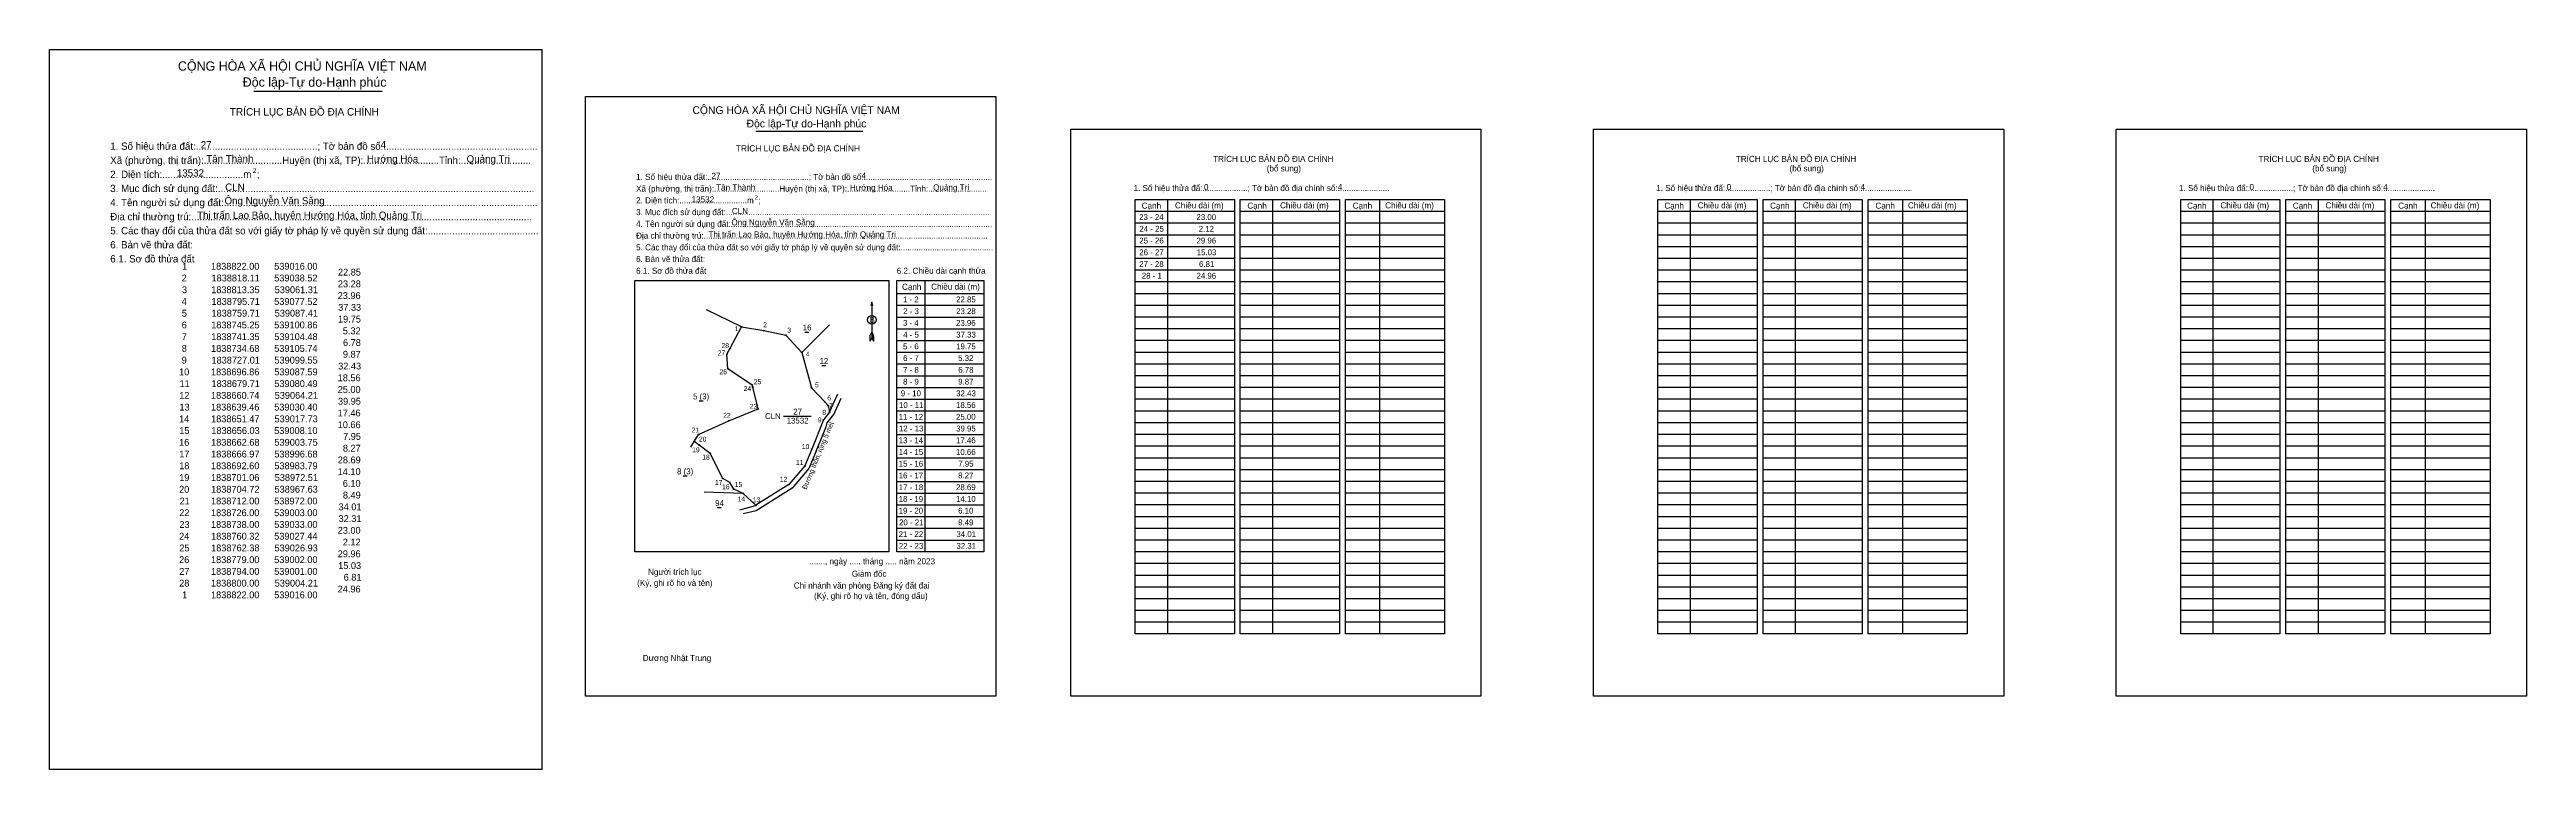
# Model space of a CAD drawing. Extents: x 538309 to 540840, y 1838369 to 1839106.
import ezdxf

# ---------------------------------------------------------------- set-up
doc = ezdxf.new("R2010")
doc.units = 0
for name, color, linetype in [('Level 1', 7, 'Continuous'), ('Level 10', 7, 'Continuous'), ('Level 11', 7, 'Continuous'), ('Level 13', 7, 'Continuous'), ('Level 2', 7, 'Continuous'), ('Level 23', 7, 'Continuous'), ('Level 27', 7, 'Continuous'), ('Level 36', 7, 'Continuous'), ('Level 52', 7, 'Continuous'), ('Level 53', 7, 'Continuous'), ('Level 6', 7, 'Continuous'), ('Level 63', 7, 'Continuous'), ('Level 9', 7, 'Continuous')]:
    doc.layers.add(name, color=color, linetype=linetype)

msp = doc.modelspace()

# ---------------------------------------------------------------- linework, layer by layer
at = {"layer": 'Level 1'}
for p, q in [((538308.6, 1839105.5), (538308.6, 1839105.5)), ((538856.4, 1839057.6), (538856.4, 1839057.6)), ((539352.4, 1839024.2), (539352.4, 1839024.2)), ((539418.2, 1838940.2), (539519.6, 1838940.2)), ((539451.2, 1838952.2), (539451.2, 1838508.2)), ((539525.7, 1838940.2), (539627.1, 1838940.2)), ((539558.7, 1838952.2), (539558.7, 1838508.2)), ((539633.1, 1838940.2), (539734.5, 1838940.2)), ((539668.1, 1838952.2), (539668.1, 1838508.2)), ((539952.6, 1838940.2), (540054, 1838940.2)), ((539985.6, 1838952.2), (539985.6, 1838508.2)), ((540060, 1838940.2), (540161.4, 1838940.2)), ((540093, 1838952.2), (540093, 1838508.2)), ((540167.4, 1838940.2), (540268.8, 1838940.2)), ((540202.4, 1838952.2), (540202.4, 1838508.2)), ((540486.9, 1838940.2), (540588.3, 1838940.2)), ((540519.9, 1838952.2), (540519.9, 1838508.2)), ((540594.3, 1838940.2), (540695.7, 1838940.2)), ((540627.3, 1838952.2), (540627.3, 1838508.2)), ((540701.7, 1838940.2), (540803.1, 1838940.2)), ((540736.7, 1838952.2), (540736.7, 1838508.2)), ((539418.2, 1838928.2), (539519.6, 1838928.2)), ((539418.2, 1838916.2), (539519.6, 1838916.2)), ((539525.7, 1838928.2), (539627.1, 1838928.2)), ((539525.7, 1838916.2), (539627.1, 1838916.2)), ((539633.1, 1838928.2), (539734.5, 1838928.2)), ((539633.1, 1838916.2), (539734.5, 1838916.2)), ((539952.6, 1838928.2), (540054, 1838928.2)), ((539952.6, 1838916.2), (540054, 1838916.2)), ((540060, 1838928.2), (540161.4, 1838928.2)), ((540060, 1838916.2), (540161.4, 1838916.2)), ((540167.4, 1838928.2), (540268.8, 1838928.2)), ((540167.4, 1838916.2), (540268.8, 1838916.2)), ((540486.9, 1838928.2), (540588.3, 1838928.2)), ((540486.9, 1838916.2), (540588.3, 1838916.2)), ((540594.3, 1838928.2), (540695.7, 1838928.2)), ((540594.3, 1838916.2), (540695.7, 1838916.2)), ((540701.7, 1838928.2), (540803.1, 1838928.2)), ((540701.7, 1838916.2), (540803.1, 1838916.2)), ((539418.2, 1838904.2), (539519.6, 1838904.2)), ((539418.2, 1838892.2), (539519.6, 1838892.2)), ((539418.2, 1838880.2), (539519.6, 1838880.2)), ((539525.7, 1838904.2), (539627.1, 1838904.2)), ((539525.7, 1838892.2), (539627.1, 1838892.2)), ((539525.7, 1838880.2), (539627.1, 1838880.2)), ((539633.1, 1838904.2), (539734.5, 1838904.2)), ((539633.1, 1838892.2), (539734.5, 1838892.2)), ((539633.1, 1838880.2), (539734.5, 1838880.2)), ((539952.6, 1838904.2), (540054, 1838904.2)), ((539952.6, 1838892.2), (540054, 1838892.2)), ((539952.6, 1838880.2), (540054, 1838880.2)), ((540060, 1838904.2), (540161.4, 1838904.2)), ((540060, 1838892.2), (540161.4, 1838892.2)), ((540060, 1838880.2), (540161.4, 1838880.2)), ((540167.4, 1838904.2), (540268.8, 1838904.2)), ((540167.4, 1838892.2), (540268.8, 1838892.2)), ((540167.4, 1838880.2), (540268.8, 1838880.2)), ((540486.9, 1838904.2), (540588.3, 1838904.2)), ((540486.9, 1838892.2), (540588.3, 1838892.2)), ((540486.9, 1838880.2), (540588.3, 1838880.2)), ((540594.3, 1838904.2), (540695.7, 1838904.2)), ((540594.3, 1838892.2), (540695.7, 1838892.2)), ((540594.3, 1838880.2), (540695.7, 1838880.2)), ((540701.7, 1838904.2), (540803.1, 1838904.2)), ((540701.7, 1838892.2), (540803.1, 1838892.2)), ((540701.7, 1838880.2), (540803.1, 1838880.2)), ((538906.9, 1838869.4), (538906.9, 1838869.4)), ((539174.5, 1838856), (539263.5, 1838856)), ((539203.3, 1838869.4), (539203.3, 1838592)), ((539418.2, 1838868.2), (539519.6, 1838868.2)), ((539418.2, 1838856.2), (539519.6, 1838856.2)), ((539525.7, 1838868.2), (539627.1, 1838868.2)), ((539525.7, 1838856.2), (539627.1, 1838856.2)), ((539633.1, 1838868.2), (539734.5, 1838868.2)), ((539633.1, 1838856.2), (539734.5, 1838856.2)), ((539952.6, 1838868.2), (540054, 1838868.2)), ((539952.6, 1838856.2), (540054, 1838856.2)), ((540060, 1838868.2), (540161.4, 1838868.2)), ((540060, 1838856.2), (540161.4, 1838856.2)), ((540167.4, 1838868.2), (540268.8, 1838868.2)), ((540167.4, 1838856.2), (540268.8, 1838856.2)), ((540486.9, 1838868.2), (540588.3, 1838868.2)), ((540486.9, 1838856.2), (540588.3, 1838856.2)), ((540594.3, 1838868.2), (540695.7, 1838868.2)), ((540594.3, 1838856.2), (540695.7, 1838856.2)), ((540701.7, 1838868.2), (540803.1, 1838868.2)), ((540701.7, 1838856.2), (540803.1, 1838856.2)), ((539149, 1838847.3), (539149, 1838811)), ((539174.5, 1838844), (539263.5, 1838844)), ((539174.5, 1838832), (539263.5, 1838832)), ((539418.2, 1838844.2), (539519.6, 1838844.2)), ((539418.2, 1838832.2), (539519.6, 1838832.2)), ((539525.7, 1838844.2), (539627.1, 1838844.2)), ((539525.7, 1838832.2), (539627.1, 1838832.2)), ((539633.1, 1838844.2), (539734.5, 1838844.2)), ((539633.1, 1838832.2), (539734.5, 1838832.2)), ((539952.6, 1838844.2), (540054, 1838844.2)), ((539952.6, 1838832.2), (540054, 1838832.2)), ((540060, 1838844.2), (540161.4, 1838844.2)), ((540060, 1838832.2), (540161.4, 1838832.2)), ((540167.4, 1838844.2), (540268.8, 1838844.2)), ((540167.4, 1838832.2), (540268.8, 1838832.2)), ((540486.9, 1838844.2), (540588.3, 1838844.2)), ((540486.9, 1838832.2), (540588.3, 1838832.2)), ((540594.3, 1838844.2), (540695.7, 1838844.2)), ((540594.3, 1838832.2), (540695.7, 1838832.2)), ((540701.7, 1838844.2), (540803.1, 1838844.2)), ((540701.7, 1838832.2), (540803.1, 1838832.2)), ((539147.4, 1838807.3), (539147.5, 1838813.3)), ((539149, 1838811), (539147.4, 1838807.3)), ((539149, 1838817), (539147.5, 1838813.3)), ((539149, 1838817), (539150.5, 1838813.3)), ((539149, 1838816.5), (539150.5, 1838812.8)), ((539149, 1838816), (539150.5, 1838812.3)), ((539149, 1838815.5), (539150.6, 1838811.7)), ((539149, 1838814.9), (539150.6, 1838811.2)), ((539149, 1838814.4), (539150.6, 1838810.6)), ((539149, 1838813.9), (539150.6, 1838810.1)), ((539149, 1838813.4), (539150.6, 1838809.6)), ((539149, 1838812.8), (539150.6, 1838809)), ((539149, 1838812.3), (539150.6, 1838808.5)), ((539149, 1838811.8), (539150.6, 1838808)), ((539149, 1838811), (539150.6, 1838807.3)), ((539150.6, 1838807.3), (539150.5, 1838813.3)), ((539174.5, 1838820), (539263.5, 1838820)), ((539174.5, 1838808), (539263.5, 1838808)), ((539418.2, 1838820.2), (539519.6, 1838820.2)), ((539418.2, 1838808.2), (539519.6, 1838808.2)), ((539525.7, 1838820.2), (539627.1, 1838820.2)), ((539525.7, 1838808.2), (539627.1, 1838808.2)), ((539633.1, 1838820.2), (539734.5, 1838820.2)), ((539633.1, 1838808.2), (539734.5, 1838808.2)), ((539952.6, 1838820.2), (540054, 1838820.2)), ((539952.6, 1838808.2), (540054, 1838808.2)), ((540060, 1838820.2), (540161.4, 1838820.2)), ((540060, 1838808.2), (540161.4, 1838808.2)), ((540167.4, 1838820.2), (540268.8, 1838820.2)), ((540167.4, 1838808.2), (540268.8, 1838808.2)), ((540486.9, 1838820.2), (540588.3, 1838820.2)), ((540486.9, 1838808.2), (540588.3, 1838808.2)), ((540594.3, 1838820.2), (540695.7, 1838820.2)), ((540594.3, 1838808.2), (540695.7, 1838808.2)), ((540701.7, 1838820.2), (540803.1, 1838820.2)), ((540701.7, 1838808.2), (540803.1, 1838808.2)), ((539174.5, 1838796), (539263.5, 1838796)), ((539174.5, 1838784), (539263.5, 1838784)), ((539418.2, 1838796.2), (539519.6, 1838796.2)), ((539418.2, 1838784.2), (539519.6, 1838784.2)), ((539525.7, 1838796.2), (539627.1, 1838796.2)), ((539525.7, 1838784.2), (539627.1, 1838784.2)), ((539633.1, 1838796.2), (539734.5, 1838796.2)), ((539633.1, 1838784.2), (539734.5, 1838784.2)), ((539952.6, 1838796.2), (540054, 1838796.2)), ((539952.6, 1838784.2), (540054, 1838784.2)), ((540060, 1838796.2), (540161.4, 1838796.2)), ((540060, 1838784.2), (540161.4, 1838784.2)), ((540167.4, 1838796.2), (540268.8, 1838796.2)), ((540167.4, 1838784.2), (540268.8, 1838784.2)), ((540486.9, 1838796.2), (540588.3, 1838796.2)), ((540486.9, 1838784.2), (540588.3, 1838784.2)), ((540594.3, 1838796.2), (540695.7, 1838796.2)), ((540594.3, 1838784.2), (540695.7, 1838784.2)), ((540701.7, 1838796.2), (540803.1, 1838796.2)), ((540701.7, 1838784.2), (540803.1, 1838784.2)), ((539174.5, 1838772), (539263.5, 1838772)), ((539174.5, 1838760), (539263.5, 1838760)), ((539418.2, 1838772.2), (539519.6, 1838772.2)), ((539418.2, 1838760.2), (539519.6, 1838760.2)), ((539525.7, 1838772.2), (539627.1, 1838772.2)), ((539525.7, 1838760.2), (539627.1, 1838760.2)), ((539633.1, 1838772.2), (539734.5, 1838772.2)), ((539633.1, 1838760.2), (539734.5, 1838760.2)), ((539952.6, 1838772.2), (540054, 1838772.2)), ((539952.6, 1838760.2), (540054, 1838760.2)), ((540060, 1838772.2), (540161.4, 1838772.2)), ((540060, 1838760.2), (540161.4, 1838760.2)), ((540167.4, 1838772.2), (540268.8, 1838772.2)), ((540167.4, 1838760.2), (540268.8, 1838760.2)), ((540486.9, 1838772.2), (540588.3, 1838772.2)), ((540486.9, 1838760.2), (540588.3, 1838760.2)), ((540594.3, 1838772.2), (540695.7, 1838772.2)), ((540594.3, 1838760.2), (540695.7, 1838760.2)), ((540701.7, 1838772.2), (540803.1, 1838772.2)), ((540701.7, 1838760.2), (540803.1, 1838760.2)), ((539174.5, 1838748), (539263.5, 1838748)), ((539174.5, 1838736), (539263.5, 1838736)), ((539418.2, 1838748.2), (539519.6, 1838748.2)), ((539418.2, 1838736.2), (539519.6, 1838736.2)), ((539525.7, 1838748.2), (539627.1, 1838748.2)), ((539525.7, 1838736.2), (539627.1, 1838736.2)), ((539633.1, 1838748.2), (539734.5, 1838748.2)), ((539633.1, 1838736.2), (539734.5, 1838736.2)), ((539952.6, 1838748.2), (540054, 1838748.2)), ((539952.6, 1838736.2), (540054, 1838736.2)), ((540060, 1838748.2), (540161.4, 1838748.2)), ((540060, 1838736.2), (540161.4, 1838736.2)), ((540167.4, 1838748.2), (540268.8, 1838748.2)), ((540167.4, 1838736.2), (540268.8, 1838736.2)), ((540486.9, 1838748.2), (540588.3, 1838748.2)), ((540486.9, 1838736.2), (540588.3, 1838736.2)), ((540594.3, 1838748.2), (540695.7, 1838748.2)), ((540594.3, 1838736.2), (540695.7, 1838736.2)), ((540701.7, 1838748.2), (540803.1, 1838748.2)), ((540701.7, 1838736.2), (540803.1, 1838736.2)), ((539174.5, 1838724), (539263.5, 1838724)), ((539174.5, 1838712), (539263.5, 1838712)), ((539418.2, 1838724.2), (539519.6, 1838724.2)), ((539418.2, 1838712.2), (539519.6, 1838712.2)), ((539525.7, 1838724.2), (539627.1, 1838724.2)), ((539525.7, 1838712.2), (539627.1, 1838712.2)), ((539633.1, 1838724.2), (539734.5, 1838724.2)), ((539633.1, 1838712.2), (539734.5, 1838712.2)), ((539952.6, 1838724.2), (540054, 1838724.2)), ((539952.6, 1838712.2), (540054, 1838712.2)), ((540060, 1838724.2), (540161.4, 1838724.2)), ((540060, 1838712.2), (540161.4, 1838712.2)), ((540167.4, 1838724.2), (540268.8, 1838724.2)), ((540167.4, 1838712.2), (540268.8, 1838712.2)), ((540486.9, 1838724.2), (540588.3, 1838724.2)), ((540486.9, 1838712.2), (540588.3, 1838712.2)), ((540594.3, 1838724.2), (540695.7, 1838724.2)), ((540594.3, 1838712.2), (540695.7, 1838712.2)), ((540701.7, 1838724.2), (540803.1, 1838724.2)), ((540701.7, 1838712.2), (540803.1, 1838712.2)), ((539174.5, 1838700), (539263.5, 1838700)), ((539174.5, 1838688), (539263.5, 1838688)), ((539418.2, 1838700.2), (539519.6, 1838700.2)), ((539418.2, 1838688.2), (539519.6, 1838688.2)), ((539525.7, 1838700.2), (539627.1, 1838700.2)), ((539525.7, 1838688.2), (539627.1, 1838688.2)), ((539633.1, 1838700.2), (539734.5, 1838700.2)), ((539633.1, 1838688.2), (539734.5, 1838688.2)), ((539952.6, 1838700.2), (540054, 1838700.2)), ((539952.6, 1838688.2), (540054, 1838688.2)), ((540060, 1838700.2), (540161.4, 1838700.2)), ((540060, 1838688.2), (540161.4, 1838688.2)), ((540167.4, 1838700.2), (540268.8, 1838700.2)), ((540167.4, 1838688.2), (540268.8, 1838688.2)), ((540486.9, 1838700.2), (540588.3, 1838700.2)), ((540486.9, 1838688.2), (540588.3, 1838688.2)), ((540594.3, 1838700.2), (540695.7, 1838700.2)), ((540594.3, 1838688.2), (540695.7, 1838688.2)), ((540701.7, 1838700.2), (540803.1, 1838700.2)), ((540701.7, 1838688.2), (540803.1, 1838688.2)), ((539174.5, 1838676), (539263.5, 1838676)), ((539174.5, 1838664), (539263.5, 1838664)), ((539418.2, 1838676.2), (539519.6, 1838676.2)), ((539418.2, 1838664.2), (539519.6, 1838664.2)), ((539418.2, 1838652.2), (539519.6, 1838652.2)), ((539525.7, 1838676.2), (539627.1, 1838676.2)), ((539525.7, 1838664.2), (539627.1, 1838664.2)), ((539525.7, 1838652.2), (539627.1, 1838652.2)), ((539633.1, 1838676.2), (539734.5, 1838676.2)), ((539633.1, 1838664.2), (539734.5, 1838664.2)), ((539633.1, 1838652.2), (539734.5, 1838652.2)), ((539952.6, 1838676.2), (540054, 1838676.2)), ((539952.6, 1838664.2), (540054, 1838664.2)), ((539952.6, 1838652.2), (540054, 1838652.2)), ((540060, 1838676.2), (540161.4, 1838676.2)), ((540060, 1838664.2), (540161.4, 1838664.2)), ((540060, 1838652.2), (540161.4, 1838652.2)), ((540167.4, 1838676.2), (540268.8, 1838676.2)), ((540167.4, 1838664.2), (540268.8, 1838664.2)), ((540167.4, 1838652.2), (540268.8, 1838652.2)), ((540486.9, 1838676.2), (540588.3, 1838676.2)), ((540486.9, 1838664.2), (540588.3, 1838664.2)), ((540486.9, 1838652.2), (540588.3, 1838652.2)), ((540594.3, 1838676.2), (540695.7, 1838676.2)), ((540594.3, 1838664.2), (540695.7, 1838664.2)), ((540594.3, 1838652.2), (540695.7, 1838652.2)), ((540701.7, 1838676.2), (540803.1, 1838676.2)), ((540701.7, 1838664.2), (540803.1, 1838664.2)), ((540701.7, 1838652.2), (540803.1, 1838652.2)), ((539174.5, 1838652), (539263.5, 1838652)), ((539174.5, 1838640), (539263.5, 1838640)), ((539174.5, 1838628), (539263.5, 1838628)), ((539418.2, 1838640.2), (539519.6, 1838640.2)), ((539418.2, 1838628.2), (539519.6, 1838628.2)), ((539525.7, 1838640.2), (539627.1, 1838640.2)), ((539525.7, 1838628.2), (539627.1, 1838628.2)), ((539633.1, 1838640.2), (539734.5, 1838640.2)), ((539633.1, 1838628.2), (539734.5, 1838628.2)), ((539952.6, 1838640.2), (540054, 1838640.2)), ((539952.6, 1838628.2), (540054, 1838628.2)), ((540060, 1838640.2), (540161.4, 1838640.2)), ((540060, 1838628.2), (540161.4, 1838628.2)), ((540167.4, 1838640.2), (540268.8, 1838640.2)), ((540167.4, 1838628.2), (540268.8, 1838628.2)), ((540486.9, 1838640.2), (540588.3, 1838640.2)), ((540486.9, 1838628.2), (540588.3, 1838628.2)), ((540594.3, 1838640.2), (540695.7, 1838640.2)), ((540594.3, 1838628.2), (540695.7, 1838628.2)), ((540701.7, 1838640.2), (540803.1, 1838640.2)), ((540701.7, 1838628.2), (540803.1, 1838628.2)), ((539174.5, 1838616), (539263.5, 1838616)), ((539174.5, 1838604), (539263.5, 1838604)), ((539418.2, 1838616.2), (539519.6, 1838616.2)), ((539418.2, 1838604.2), (539519.6, 1838604.2)), ((539525.7, 1838616.2), (539627.1, 1838616.2)), ((539525.7, 1838604.2), (539627.1, 1838604.2)), ((539633.1, 1838616.2), (539734.5, 1838616.2)), ((539633.1, 1838604.2), (539734.5, 1838604.2)), ((539952.6, 1838616.2), (540054, 1838616.2)), ((539952.6, 1838604.2), (540054, 1838604.2)), ((540060, 1838616.2), (540161.4, 1838616.2)), ((540060, 1838604.2), (540161.4, 1838604.2)), ((540167.4, 1838616.2), (540268.8, 1838616.2)), ((540167.4, 1838604.2), (540268.8, 1838604.2)), ((540486.9, 1838616.2), (540588.3, 1838616.2)), ((540486.9, 1838604.2), (540588.3, 1838604.2)), ((540594.3, 1838616.2), (540695.7, 1838616.2)), ((540594.3, 1838604.2), (540695.7, 1838604.2)), ((540701.7, 1838616.2), (540803.1, 1838616.2)), ((540701.7, 1838604.2), (540803.1, 1838604.2)), ((539166.5, 1838592), (539166.5, 1838592)), ((539418.2, 1838592.2), (539519.6, 1838592.2)), ((539418.2, 1838580.2), (539519.6, 1838580.2)), ((539525.7, 1838592.2), (539627.1, 1838592.2)), ((539525.7, 1838580.2), (539627.1, 1838580.2)), ((539633.1, 1838592.2), (539734.5, 1838592.2)), ((539633.1, 1838580.2), (539734.5, 1838580.2)), ((539952.6, 1838592.2), (540054, 1838592.2)), ((539952.6, 1838580.2), (540054, 1838580.2)), ((540060, 1838592.2), (540161.4, 1838592.2)), ((540060, 1838580.2), (540161.4, 1838580.2)), ((540167.4, 1838592.2), (540268.8, 1838592.2)), ((540167.4, 1838580.2), (540268.8, 1838580.2)), ((540486.9, 1838592.2), (540588.3, 1838592.2)), ((540486.9, 1838580.2), (540588.3, 1838580.2)), ((540594.3, 1838592.2), (540695.7, 1838592.2)), ((540594.3, 1838580.2), (540695.7, 1838580.2)), ((540701.7, 1838592.2), (540803.1, 1838592.2)), ((540701.7, 1838580.2), (540803.1, 1838580.2)), ((539418.2, 1838568.2), (539519.6, 1838568.2)), ((539418.2, 1838556.2), (539519.6, 1838556.2)), ((539525.7, 1838568.2), (539627.1, 1838568.2)), ((539525.7, 1838556.2), (539627.1, 1838556.2)), ((539633.1, 1838568.2), (539734.5, 1838568.2)), ((539633.1, 1838556.2), (539734.5, 1838556.2)), ((539952.6, 1838568.2), (540054, 1838568.2)), ((539952.6, 1838556.2), (540054, 1838556.2)), ((540060, 1838568.2), (540161.4, 1838568.2)), ((540060, 1838556.2), (540161.4, 1838556.2)), ((540167.4, 1838568.2), (540268.8, 1838568.2)), ((540167.4, 1838556.2), (540268.8, 1838556.2)), ((540486.9, 1838568.2), (540588.3, 1838568.2)), ((540486.9, 1838556.2), (540588.3, 1838556.2)), ((540594.3, 1838568.2), (540695.7, 1838568.2)), ((540594.3, 1838556.2), (540695.7, 1838556.2)), ((540701.7, 1838568.2), (540803.1, 1838568.2)), ((540701.7, 1838556.2), (540803.1, 1838556.2)), ((539418.2, 1838544.2), (539519.6, 1838544.2)), ((539418.2, 1838532.2), (539519.6, 1838532.2)), ((539525.7, 1838544.2), (539627.1, 1838544.2)), ((539525.7, 1838532.2), (539627.1, 1838532.2)), ((539633.1, 1838544.2), (539734.5, 1838544.2)), ((539633.1, 1838532.2), (539734.5, 1838532.2)), ((539952.6, 1838544.2), (540054, 1838544.2)), ((539952.6, 1838532.2), (540054, 1838532.2)), ((540060, 1838544.2), (540161.4, 1838544.2)), ((540060, 1838532.2), (540161.4, 1838532.2)), ((540167.4, 1838544.2), (540268.8, 1838544.2)), ((540167.4, 1838532.2), (540268.8, 1838532.2)), ((540486.9, 1838544.2), (540588.3, 1838544.2)), ((540486.9, 1838532.2), (540588.3, 1838532.2)), ((540594.3, 1838544.2), (540695.7, 1838544.2)), ((540594.3, 1838532.2), (540695.7, 1838532.2)), ((540701.7, 1838544.2), (540803.1, 1838544.2)), ((540701.7, 1838532.2), (540803.1, 1838532.2)), ((539418.2, 1838520.2), (539519.6, 1838520.2)), ((539525.7, 1838520.2), (539627.1, 1838520.2)), ((539633.1, 1838520.2), (539734.5, 1838520.2)), ((539952.6, 1838520.2), (540054, 1838520.2)), ((540060, 1838520.2), (540161.4, 1838520.2)), ((540167.4, 1838520.2), (540268.8, 1838520.2)), ((540486.9, 1838520.2), (540588.3, 1838520.2)), ((540594.3, 1838520.2), (540695.7, 1838520.2)), ((540701.7, 1838520.2), (540803.1, 1838520.2)), ((539275.7, 1838444.2), (539275.7, 1838444.2)), ((539771.7, 1838444.2), (539771.7, 1838444.2)), ((538811.8, 1838369.4), (538811.8, 1838369.4))]:
    msp.add_line(p, q, dxfattribs=at)
for points in [[(539418.2, 1838952.2), (539519.6, 1838952.2), (539519.6, 1838508.2), (539418.2, 1838508.2)], [(539525.7, 1838952.2), (539627.1, 1838952.2), (539627.1, 1838508.2), (539525.7, 1838508.2)], [(539633.1, 1838952.2), (539734.5, 1838952.2), (539734.5, 1838508.2), (539633.1, 1838508.2)], [(539952.6, 1838952.2), (540054, 1838952.2), (540054, 1838508.2), (539952.6, 1838508.2)], [(540060, 1838952.2), (540161.4, 1838952.2), (540161.4, 1838508.2), (540060, 1838508.2)], [(540167.4, 1838952.2), (540268.8, 1838952.2), (540268.8, 1838508.2), (540167.4, 1838508.2)], [(540486.9, 1838952.2), (540588.3, 1838952.2), (540588.3, 1838508.2), (540486.9, 1838508.2)], [(540594.3, 1838952.2), (540695.7, 1838952.2), (540695.7, 1838508.2), (540594.3, 1838508.2)], [(540701.7, 1838952.2), (540803.1, 1838952.2), (540803.1, 1838508.2), (540701.7, 1838508.2)], [(538906.9, 1838869.4), (539166.5, 1838869.4), (539166.5, 1838592), (538906.9, 1838592)], [(539174.5, 1838869.4), (539263.5, 1838869.4), (539263.5, 1838592), (539174.5, 1838592)]]:
    msp.add_lwpolyline(points, close=True, dxfattribs=at)
msp.add_lwpolyline([(539150, 1838843.5), (539149, 1838847.3), (539148, 1838843.5)], dxfattribs=at)
msp.add_circle((539149, 1838829.2), 4.43, dxfattribs=at)
at = {"layer": 'Level 10'}
for p, q in [((538964.2, 1838699.1), (538967.6, 1838704.7)), ((539092.2, 1838695), (539084.8, 1838677.1)), ((539067.5, 1838656.9), (539030.9, 1838633.9)), ((539084.8, 1838677.1), (539067.5, 1838656.9)), ((539030.9, 1838633.9), (539017.7, 1838630.8))]:
    msp.add_line(p, q, dxfattribs=at)
msp.add_lwpolyline([(539038.5, 1838818.1), (539061.3, 1838813.4), (539077.5, 1838795.7), (539087.4, 1838759.7), (539100.9, 1838745.2), (539104.5, 1838741.4), (539105.7, 1838734.7), (539099.5, 1838727), (539087.6, 1838696.9), (539080.5, 1838679.7), (539064.2, 1838660.7), (539030.4, 1838639.5), (539017.7, 1838651.5), (539008.1, 1838656), (539003.8, 1838662.7), (538996.7, 1838667), (538983.8, 1838692.6), (538972.5, 1838701.1), (538967.6, 1838704.7), (538972, 1838712), (539003, 1838726), (539033, 1838738), (539027.4, 1838760.3), (539026.9, 1838762.4), (539002, 1838779), (539001, 1838794), (539004.2, 1838800), (539016, 1838822)], close=True, dxfattribs=at)
at = {"layer": 'Level 11'}
for centre in [(539016, 1838822), (539038.5, 1838818.1), (539038.5, 1838818.1), (539061.3, 1838813.4), (539001, 1838794), (539002, 1838779), (539004.2, 1838800), (539077.5, 1838795.7), (539026.9, 1838762.4), (539027.4, 1838760.3), (539087.4, 1838759.7), (539033, 1838738), (539100.9, 1838745.2), (539104.5, 1838741.4), (539105.7, 1838734.7), (538967.6, 1838704.7), (538972, 1838712), (539003, 1838726), (539099.5, 1838727), (538972.5, 1838701.1), (538983.8, 1838692.6), (539080.5, 1838679.7), (539087.6, 1838696.9), (538996.7, 1838667), (539003.8, 1838662.7), (539008.1, 1838656), (539064.2, 1838660.7), (539017.7, 1838651.5), (539030.4, 1838639.5)]:
    msp.add_circle(centre, 0.4, dxfattribs=at)
at = {"layer": 'Level 13'}
for p, q in [((538517.4, 1839063), (538648.7, 1839063)), ((539030.4, 1839022.1), (539139.9, 1839022.1))]:
    msp.add_line(p, q, dxfattribs=at)
at = {"layer": 'Level 2'}
for points in [[(538308.6, 1839105.5), (538811.8, 1839105.5), (538811.8, 1838369.4), (538308.6, 1838369.4)], [(538856.4, 1839057.6), (539275.7, 1839057.6), (539275.7, 1838444.2), (538856.4, 1838444.2)], [(539352.4, 1839024.2), (539771.7, 1839024.2), (539771.7, 1838444.2), (539352.4, 1838444.2)], [(539886.7, 1839024.2), (540306, 1839024.2), (540306, 1838444.2), (539886.7, 1838444.2)], [(540421, 1839024.2), (540840.3, 1839024.2), (540840.3, 1838444.2), (540421, 1838444.2)]]:
    msp.add_lwpolyline(points, close=True, dxfattribs=at)
at = {"layer": 'Level 23'}
for points in [[(539114, 1838753.1), (539105.9, 1838734.9), (539105.7, 1838734.7), (539099.5, 1838727), (539087.6, 1838696.9), (539080.5, 1838679.7), (539064.2, 1838660.7), (539030.4, 1838639.5), (539029.7, 1838639), (539013.9, 1838634.5)], [(539092.2, 1838695), (539102.3, 1838719.7), (539103.4, 1838723.9), (539110.2, 1838732.3), (539117.7, 1838749.1)]]:
    msp.add_lwpolyline(points, dxfattribs=at)
at = {"layer": 'Level 27'}
for p, q in [((539016, 1838822), (538979.9, 1838839.3)), ((539077.5, 1838795.7), (539105.9, 1838823.9)), ((539017.7, 1838651.5), (538977.8, 1838653))]:
    msp.add_line(p, q, dxfattribs=at)
at = {"layer": 'Level 9'}
for p, q in [((539080.6, 1838816.7), (539084.7, 1838816.7)), ((539097.8, 1838782.5), (539101.9, 1838782.5)), ((538972.5, 1838746.2), (538976.7, 1838746.2)), ((539058.7, 1838730.7), (539087.2, 1838730.7)), ((538956.3, 1838669.6), (538960.4, 1838669.6)), ((538991.1, 1838637.2), (538995.2, 1838637.2))]:
    msp.add_line(p, q, dxfattribs=at)

# ---------------------------------------------------------------- texts
at = {"layer": 'Level 1'}
for s, height, p in [('TRÍCH LỤC BẢN ĐỒ ĐỊA CHÍNH', 7.68, (538492.8, 1839038)), ('1. Số hiệu thửa đất:.............................................; Tờ bản đồ số:.........................................................', 7.44, (538370.6, 1839003)), ('TRÍCH LỤC BẢN ĐỒ ĐỊA CHÍNH', 6.4, (539010, 1839001.3)), ('Xã (phường, thị trấn):.............................Huyện (thị xã, TP):............................Tỉnh:..........................', 7.44, (538370.6, 1838988.6)), ('2. Diện tích:..............................m  ;', 7.44, (538370.6, 1838974.2)), ('2', 4.8, (538516.3, 1838979.3)), ('TRÍCH LỤC BẢN ĐỒ ĐỊA CHÍNH', 6.2, (539497.9, 1838990.6)), ('(bổ sung)', 6.2, (539552.7, 1838980.9)), ('TRÍCH LỤC BẢN ĐỒ ĐỊA CHÍNH', 6.2, (540032.2, 1838990.6)), ('(bổ sung)', 6.2, (540087.1, 1838980.9)), ('TRÍCH LỤC BẢN ĐỒ ĐỊA CHÍNH', 6.2, (540566.5, 1838990.6)), ('(bổ sung)', 6.2, (540621.4, 1838980.9)), ('3. Mục đích sử dụng đất:.....................................................................................................................', 7.44, (538370.6, 1838959.8)), ('Xã (phường, thị trấn):.............................Huyện (thị xã, TP):............................Tỉnh:..........................', 6.2, (538908.1, 1838960.2)), ('1. Số hiệu thửa đất:.............................................; Tờ bản đồ số:.........................................................', 6.2, (538908.1, 1838972.2)), ('2', 4, (539029.5, 1838952.4)), ('1. Số hiệu thửa đấ:....................; Tờ bản đồ địa chính số:.......................', 6.2, (539416.5, 1838960.8)), ('1. Số hiệu thửa đấ:....................; Tờ bản đồ địa chính số:.......................', 6.2, (539950.8, 1838960.8)), ('1. Số hiệu thửa đấ:....................; Tờ bản đồ địa chính số:.......................', 6.2, (540485.1, 1838960.8)), ('Địa chỉ thường trú:..............................................................................................................................', 7.44, (538370.6, 1838931)), ('4. Tên người sử dụng đất:....................................................................................................................', 7.44, (538370.6, 1838945.4)), ('4. Tên người sử dụng đất:....................................................................................................................', 6.2, (538908.1, 1838924.2)), ('3. Mục đích sử dụng đất:.....................................................................................................................', 6.2, (538908.1, 1838936.2)), ('2. Diện tích:..............................m  ;', 6.2, (538908.1, 1838948.2)), ('Cạnh', 6.2, (539424.9, 1838942.8)), ('Chiều dài (m)', 6.2, (539458.9, 1838943.1)), ('Cạnh', 6.2, (539532.9, 1838942.8)), ('Chiều dài (m)', 6.2, (539566.3, 1838943.1)), ('Cạnh', 6.2, (539640.6, 1838942.8)), ('Chiều dài (m)', 6.2, (539673.8, 1838943.1)), ('Cạnh', 6.2, (539959.2, 1838942.8)), ('Chiều dài (m)', 6.2, (539993.2, 1838943.1)), ('Cạnh', 6.2, (540067.2, 1838942.8)), ('Chiều dài (m)', 6.2, (540100.7, 1838943.1)), ('Cạnh', 6.2, (540174.9, 1838942.8)), ('Chiều dài (m)', 6.2, (540208.1, 1838943.1)), ('Cạnh', 6.2, (540493.5, 1838942.8)), ('Chiều dài (m)', 6.2, (540527.5, 1838943.1)), ('Cạnh', 6.2, (540601.5, 1838942.8)), ('Chiều dài (m)', 6.2, (540635, 1838943.1)), ('Cạnh', 6.2, (540709.2, 1838942.8)), ('Chiều dài (m)', 6.2, (540742.4, 1838943.1)), ('5. Các thay đổi của thửa đất so với giấy tờ pháp lý về quyền sử dụng đất:.........................................', 7.44, (538370.6, 1838916.6)), ('6. Bản vẽ thửa đất:', 7.44, (538370.6, 1838902.2)), ('Địa chỉ thường trú:..............................................................................................................................', 6.2, (538908.1, 1838912.2)), ('5. Các thay đổi của thửa đất so với giấy tờ pháp lý về quyền sử dụng đất:.........................................', 6.2, (538908.1, 1838900.2)), ('6.1. Sơ đồ thửa đất', 7.44, (538370.6, 1838887.8)), ('6. Bản vẽ thửa đất:', 6.2, (538908.1, 1838888.2)), ('6.1. Sơ đồ thửa đất', 6.2, (538908.1, 1838876.2)), ('6.2. Chiều dài cạnh thửa', 6.2, (539174.5, 1838876.2)), ('Cạnh', 6.2, (539179.9, 1838859.8)), ('Chiều dài (m)', 6.2, (539209.7, 1838860)), ('B', 6, (539146.8, 1838826.2)), ('......., ngày ..... tháng ..... năm 2023', 6.2, (539085.1, 1838579.2)), ('(Ký, ghi rõ họ và tên)', 6.2, (538909.2, 1838557)), ('Người trích lục', 6.2, (538920.3, 1838568.4)), ('Chi nhánh văn phòng Đăng ký đất đai', 6.2, (539069.3, 1838554.4)), ('Giám đốc', 6.2, (539128.6, 1838566.4)), ('(Ký, ghi rõ họ và tên, đóng dấu)', 6.2, (539090, 1838543.8)), ('Dương Nhật Trung', 6.2, (538914.9, 1838480.3))]:
    msp.add_text(s, height=height, dxfattribs=at).set_placement(p)
at = {"layer": 'Level 10'}
msp.add_text('Đường thôn, rộng 5 mét', height=5, rotation=67.5121, dxfattribs=at).set_placement((539082.1, 1838655.2))
at = {"layer": 'Level 13'}
for s, height, p in [('CỘNG HÒA XÃ HỘI CHỦ NGHĨA VIỆT NAM', 9.504, (538439.8, 1839083.9)), ('Độc lập-Tự do-Hạnh phúc', 9.504, (538506, 1839067.5)), ('CỘNG HÒA XÃ HỘI CHỦ NGHĨA VIỆT NAM', 7.92, (538965.7, 1839039.6)), ('Độc lập-Tự do-Hạnh phúc', 7.92, (539021, 1839025.9)), ('CLN', 6, (539039.9, 1838727.7)), ('13532', 6, (539062, 1838723.1)), ('27', 6, (539068.7, 1838732.3))]:
    msp.add_text(s, height=height, dxfattribs=at).set_placement(p)
at = {"layer": 'Level 36'}
for s, p in [('16', (539078.4, 1838818.3)), ('12', (539095.6, 1838784.1)), ('5 (3)', (538966.3, 1838747.8)), ('8 (3)', (538950, 1838671.2)), ('94', (538988.9, 1838638.8))]:
    msp.add_text(s, height=6, dxfattribs=at).set_placement(p)
at = {"layer": 'Level 52'}
for s, p in [('23 - 24', (539422.3, 1838931.2)), ('23.00', (539480.9, 1838931.2)), ('25 - 26', (539422.4, 1838907.2)), ('24 - 25', (539422.5, 1838919.2)), ('29.96', (539480.9, 1838907.2)), ('2.12', (539483.2, 1838919.2)), ('26 - 27', (539422.4, 1838895.2)), ('27 - 28', (539422.4, 1838883.2)), ('15.03', (539481.1, 1838895.2)), ('6.81', (539483.5, 1838883.2)), ('28 - 1', (539425, 1838871.2)), ('24.96', (539480.9, 1838871.2)), ('2 - 3', (539181.1, 1838835)), ('1 - 2', (539180.9, 1838847)), ('22.85', (539235.2, 1838847)), ('23.28', (539235.2, 1838835)), ('3 - 4', (539180.9, 1838823)), ('4 - 5', (539181.1, 1838811)), ('5 - 6', (539180.9, 1838799)), ('23.96', (539235.1, 1838823)), ('37.33', (539235.3, 1838811)), ('19.75', (539235.2, 1838799)), ('6 - 7', (539181, 1838787)), ('7 - 8', (539181, 1838775)), ('5.32', (539237.3, 1838787)), ('6.78', (539237.4, 1838775)), ('9 - 10', (539178.7, 1838751)), ('8 - 9', (539181, 1838763)), ('32.43', (539235.3, 1838751)), ('9.87', (539237.3, 1838763)), ('11 - 12', (539176.5, 1838727)), ('10 - 11', (539176.9, 1838739)), ('25.00', (539235.1, 1838727)), ('18.56', (539235.1, 1838739)), ('13 - 14', (539176.5, 1838703)), ('12 - 13', (539176.7, 1838715)), ('39.95', (539235.2, 1838715)), ('17.46', (539235.1, 1838703)), ('15 - 16', (539176.5, 1838679)), ('14 - 15', (539176.6, 1838691)), ('10.66', (539235.1, 1838691)), ('7.95', (539237.4, 1838679)), ('16 - 17', (539176.5, 1838667)), ('17 - 18', (539176.6, 1838655)), ('28.69', (539235.1, 1838655)), ('8.27', (539237.3, 1838667)), ('18 - 19', (539176.5, 1838643)), ('19 - 20', (539176.5, 1838631)), ('14.10', (539235.1, 1838643)), ('6.10', (539237.3, 1838631)), ('21 - 22', (539176.5, 1838607)), ('20 - 21', (539176.9, 1838619)), ('34.01', (539235.5, 1838607)), ('8.49', (539237.3, 1838619)), ('22 - 23', (539176.7, 1838595)), ('32.31', (539235.5, 1838595))]:
    msp.add_text(s, height=6, dxfattribs=at).set_placement(p)
at = {"layer": 'Level 53'}
for s, p in [('1', (538444.1, 1838880.4)), ('1838822.00', (538473.6, 1838880.4)), ('539016.00', (538538.2, 1838880.4)), ('22.85', (538603.4, 1838874.4)), ('2', (538443.6, 1838868.4)), ('3', (538443.9, 1838856.4)), ('1838813.35', (538473.8, 1838856.4)), ('1838818.11', (538474.1, 1838868.4)), ('539038.52', (538538.2, 1838868.4)), ('539061.31', (538538.7, 1838856.4)), ('23.96', (538603.1, 1838850.4)), ('23.28', (538603.3, 1838862.4)), ('4', (538443.6, 1838844.4)), ('5', (538443.8, 1838832.4)), ('1838795.71', (538474.1, 1838844.4)), ('1838759.71', (538474.1, 1838832.4)), ('539077.52', (538538.2, 1838844.4)), ('539087.41', (538538.7, 1838832.4)), ('37.33', (538603.6, 1838838.4)), ('19.75', (538603.4, 1838826.4)), ('6', (538443.6, 1838820.4)), ('7', (538443.7, 1838808.4)), ('1838745.25', (538473.8, 1838820.4)), ('1838741.35', (538473.8, 1838808.4)), ('539100.86', (538538.2, 1838820.4)), ('539104.48', (538538.3, 1838808.4)), ('5.32', (538608.3, 1838814.4)), ('6.78', (538608.5, 1838802.4)), ('10', (538441, 1838772.4)), ('8', (538443.7, 1838796.4)), ('9', (538443.6, 1838784.4)), ('1838696.86', (538473.6, 1838772.4)), ('1838734.68', (538473.7, 1838796.4)), ('1838727.01', (538474.1, 1838784.4)), ('539105.74', (538538.2, 1838796.4)), ('539087.59', (538538.3, 1838772.4)), ('539099.55', (538538.4, 1838784.4)), ('32.43', (538603.6, 1838778.4)), ('9.87', (538608.4, 1838790.4)), ('12', (538441.1, 1838748.4)), ('11', (538441.5, 1838760.4)), ('1838660.74', (538473.6, 1838748.4)), ('1838679.71', (538474.1, 1838760.4)), ('539080.49', (538538.3, 1838760.4)), ('539064.21', (538538.7, 1838748.4)), ('25.00', (538603.1, 1838754.4)), ('18.56', (538603.1, 1838766.4)), ('14', (538441, 1838724.4)), ('13', (538441.3, 1838736.4)), ('1838639.46', (538473.6, 1838736.4)), ('1838651.47', (538473.7, 1838724.4)), ('539030.40', (538538.2, 1838736.4)), ('539017.73', (538538.5, 1838724.4)), ('39.95', (538603.4, 1838742.4)), ('17.46', (538603.1, 1838730.4)), ('16', (538441, 1838700.4)), ('15', (538441.2, 1838712.4)), ('1838662.68', (538473.7, 1838700.4)), ('1838656.03', (538473.9, 1838712.4)), ('539008.10', (538538.2, 1838712.4)), ('539003.75', (538538.4, 1838700.4)), ('10.66', (538603.1, 1838718.4)), ('7.95', (538608.6, 1838706.4)), ('17', (538441.1, 1838688.4)), ('18', (538441.1, 1838676.4)), ('1838692.60', (538473.6, 1838676.4)), ('1838666.97', (538473.7, 1838688.4)), ('538983.79', (538538.3, 1838676.4)), ('538996.68', (538538.3, 1838688.4)), ('28.69', (538603.2, 1838682.4)), ('14.10', (538603.1, 1838670.4)), ('8.27', (538608.4, 1838694.4)), ('20', (538441, 1838652.4)), ('19', (538441.1, 1838664.4)), ('1838701.06', (538473.6, 1838664.4)), ('1838704.72', (538473.7, 1838652.4)), ('538967.63', (538538.5, 1838652.4)), ('538972.51', (538538.7, 1838664.4)), ('6.10', (538608.3, 1838658.4)), ('8.49', (538608.4, 1838646.4)), ('22', (538441.1, 1838628.4)), ('21', (538441.5, 1838640.4)), ('1838712.00', (538473.6, 1838640.4)), ('1838726.00', (538473.6, 1838628.4)), ('538972.00', (538538.2, 1838640.4)), ('539003.00', (538538.2, 1838628.4)), ('34.01', (538604, 1838634.4)), ('32.31', (538604, 1838622.4)), ('24', (538441, 1838604.4)), ('23', (538441.3, 1838616.4)), ('1838738.00', (538473.6, 1838616.4)), ('1838760.32', (538473.7, 1838604.4)), ('539033.00', (538538.2, 1838616.4)), ('539027.44', (538538.2, 1838604.4)), ('23.00', (538603.1, 1838610.4)), ('2.12', (538608.3, 1838598.4)), ('26', (538441, 1838580.4)), ('25', (538441.2, 1838592.4)), ('1838779.00', (538473.6, 1838580.4)), ('1838762.38', (538473.7, 1838592.4)), ('539002.00', (538538.2, 1838580.4)), ('539026.93', (538538.5, 1838592.4)), ('29.96', (538603.1, 1838586.4)), ('15.03', (538603.6, 1838574.4)), ('27', (538441.1, 1838568.4)), ('28', (538441.1, 1838556.4)), ('1', (538444.1, 1838544.4)), ('1838794.00', (538473.6, 1838568.4)), ('1838800.00', (538473.6, 1838556.4)), ('1838822.00', (538473.6, 1838544.4)), ('539001.00', (538538.2, 1838568.4)), ('539016.00', (538538.2, 1838544.4)), ('539004.21', (538538.7, 1838556.4)), ('24.96', (538603.1, 1838550.4)), ('6.81', (538609.2, 1838562.4))]:
    msp.add_text(s, height=7, dxfattribs=at).set_placement(p)
at = {"layer": 'Level 6'}
for s, height, p in [('27', 7.44, (538463.1, 1839004.4)), ('4', 7.44, (538647, 1839004.5)), ('13532', 7.44, (538438.7, 1838975.6)), ('Tân Thành', 7.44, (538468.8, 1838990.1)), ('Hướng Hóa', 7.44, (538632.9, 1838990)), ('Quảng Trị', 7.44, (538734.9, 1838990)), ('Ông Nguyễn Văn Sằng', 7.44, (538487.4, 1838947.2)), ('CLN', 7.44, (538488.1, 1838961.1)), ('27', 6.2, (538985.2, 1838973.3)), ('Tân Thành', 6.2, (538989.9, 1838961.4)), ('Hướng Hóa', 6.2, (539126.7, 1838961.3)), ('4', 6.2, (539138.5, 1838973.4)), ('Quảng Trị', 6.2, (539211.7, 1838961.4)), ('0', 6.2, (539488.6, 1838961.8)), ('4', 6.2, (539625.4, 1838961.9)), ('0', 6.2, (540022.9, 1838961.8)), ('4', 6.2, (540159.7, 1838961.9)), ('0', 6.2, (540557.2, 1838961.8)), ('4', 6.2, (540694, 1838961.9)), ('Thị trấn Lao Bảo, huyện Hướng Hóa, tỉnh Quảng Trị', 7.44, (538459.4, 1838932.4)), ('13532', 6.2, (538964.8, 1838949.3)), ('Ông Nguyễn Văn Sằng', 6.2, (539005.5, 1838925.7)), ('CLN', 6.2, (539006, 1838937.3)), ('Thị trấn Lao Bảo, huyện Hướng Hóa, tỉnh Quảng Trị', 6.2, (538982.1, 1838913.4))]:
    msp.add_text(s, height=height, dxfattribs=at).set_placement(p)
at = {"layer": 'Level 63'}
for p in [(539007.7, 1838806.5), (539007.7, 1838806.5), (539007.7, 1838806.5), (539007.7, 1838806.5), (539007.7, 1838806.5), (539007.7, 1838806.5), (539006, 1838800), (539006, 1838800), (539006, 1838800), (539006, 1838800), (539006, 1838800), (539006, 1838800)]:
    msp.add_text('D', height=0.02, dxfattribs=at).set_placement(p)
at = {"layer": 'Level 9'}
for s, p in [('28', (538995.4, 1838800.3)), ('1', (539008.9, 1838817.6)), ('2', (539038, 1838821.5)), ('3', (539062.7, 1838816.1)), ('27', (538991.6, 1838792.8)), ('4', (539081.6, 1838791.7)), ('26', (538993.3, 1838773.5)), ('24', (539018.1, 1838756.4)), ('25', (539028.4, 1838763.3)), ('5', (539091, 1838760.1)), ('22', (538997.1, 1838729)), ('23', (539024.3, 1838738.2)), ('9', (539093.8, 1838724.3)), ('8', (539098.4, 1838732.1)), ('6', (539103.5, 1838746.8)), ('7', (539105.1, 1838738.7)), ('21', (538964.8, 1838714)), ('20', (538972.3, 1838704.7)), ('19', (538965.4, 1838693.8)), ('18', (538975.7, 1838686.3)), ('11', (539071.5, 1838680.7)), ('10', (539077.5, 1838697.1)), ('17', (538988.7, 1838660.4)), ('16', (538996, 1838655.9)), ('15', (539008.9, 1838658.2)), ('12', (539055, 1838663.7)), ('14', (539011.8, 1838643.4)), ('13', (539027.4, 1838642.6))]:
    msp.add_text(s, height=5, dxfattribs=at).set_placement(p)

doc.saveas('drawing.dxf')
